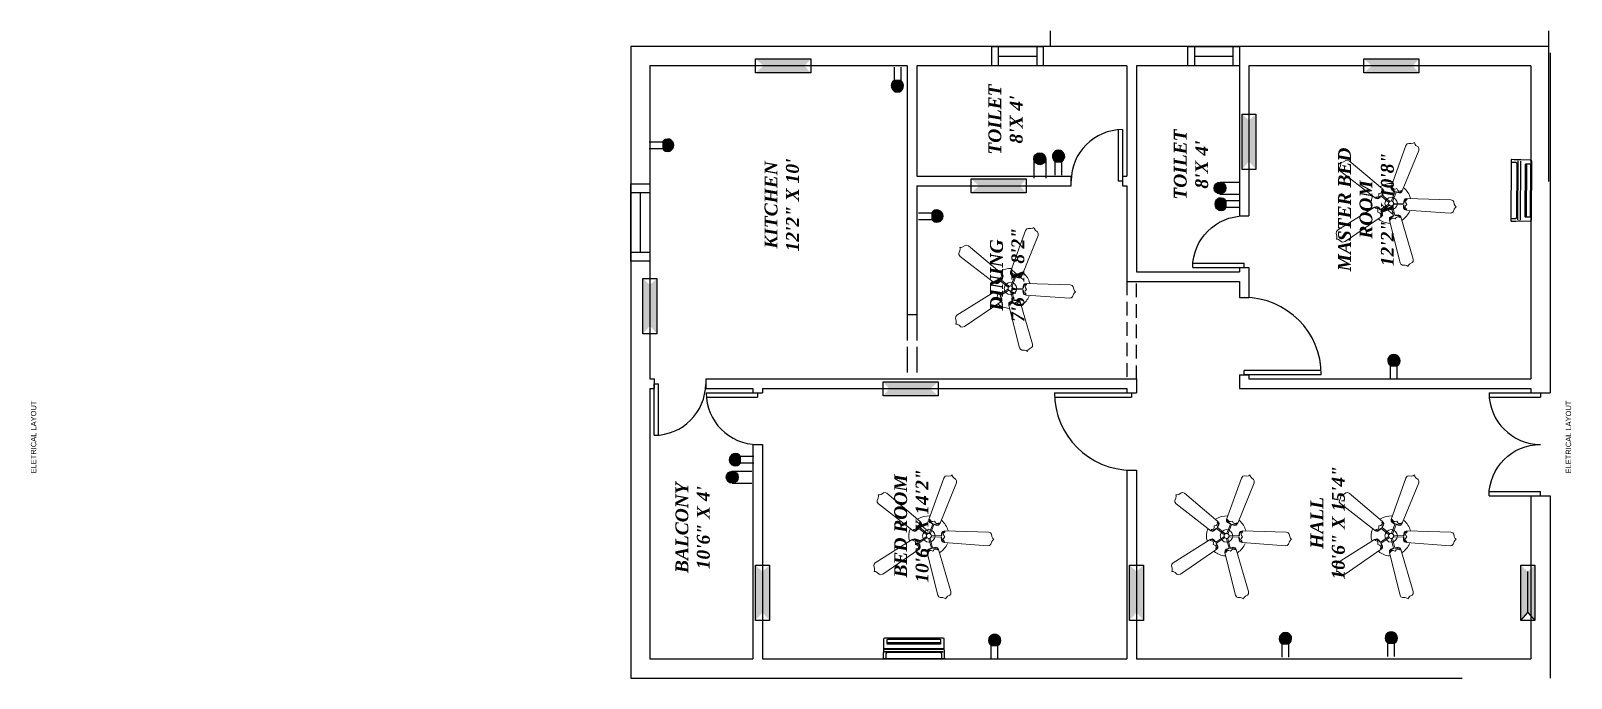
# Model space of a CAD drawing. Header units: millimetres. Extents: x 1844 to 6682, y 1234 to 4565.
# Drawn here: x 5265 to 5984, y 1263 to 1565 of the extents above; entities that cross this region are included whole.
import ezdxf

# ---------------------------------------------------------------- set-up
doc = ezdxf.new("R2010")
doc.units = ezdxf.units.MM
doc.linetypes.add('CURTAIN WALL', pattern=[15, 12, -3])
doc.linetypes.add('ELE_WIRE', pattern=[9.525, 6.35, -3.175])
doc.layers.add('2 DIMENSION', color=7, linetype='Continuous', true_color=0xb50810)
for name, color, linetype in [('5 TEXT', 252, 'Continuous'), ('6 WALL', 252, 'Continuous'), ('CIV_DOOR', 2, 'Continuous'), ('CIV_WINDOW', 3, 'Continuous')]:
    doc.layers.add(name, color=color, linetype=linetype)
doc.layers.add('www.cadblocksfree.com', color=7, linetype='Continuous', lineweight=9)
doc.styles.add('MUDASSIR', font='ANTQUABI.TTF', dxfattribs={"height": 18})
doc.styles.get("Standard").update_dxf_attribs({"font": 'arial.ttf'})

# ---------------------------------------------------------------- blocks, each defined once
blk = doc.blocks.new('D1')
at = {"layer": 'CIV_DOOR'}
for p, q in [((-2, 0), (-2, -24)), ((0, 0), (0, -24)), ((0, -24), (-2, -24))]:
    blk.add_line(p, q, dxfattribs=at)
blk.add_arc((0, -24), 24, 90, 180, dxfattribs=at)
blk = doc.blocks.new('D2')
at = {"layer": 'CIV_DOOR'}
for p, q in [((-2, 0), (-2, -36)), ((0, 0), (0, -36)), ((0, -36), (-2, -36))]:
    blk.add_line(p, q, dxfattribs=at)
blk.add_arc((0, -36), 36, 90, 180, dxfattribs=at)
blk = doc.blocks.new('W2')
at = {"layer": 'CIV_WINDOW'}
for p, q in [((-4.5, 18), (4.5, 18)), ((-4.5, -18), (-4.5, 18)), ((4.5, 18), (4.5, -18)), ((-4.5, 14), (4.5, 14)), ((0, 14), (0, -14)), ((4.5, -14), (-4.5, -14)), ((4.5, -18), (-4.5, -18))]:
    blk.add_line(p, q, dxfattribs=at)
blk = doc.blocks.new('V1')
at = {"layer": 'CIV_WINDOW'}
for p, q in [((-4.5, 12), (4.5, 12)), ((-4.5, -12), (-4.5, 12)), ((4.5, 9), (-4.5, 9)), ((0, 9), (0, -9)), ((4.5, 12), (4.5, -12)), ((4.5, -9), (-4.5, -9)), ((4.5, -12), (-4.5, -12))]:
    blk.add_line(p, q, dxfattribs=at)
blk = doc.blocks.new('A$C62305F1E')
at = {"layer": 'www.cadblocksfree.com', "linetype": 'ByBlock'}
for p, q in [((318, 1471), (310, 1452)), ((310, 1452), (319, 1424)), ((339, 1494), (318, 1471)), ((319, 1424), (636, 960)), ((350, 1518), (339, 1494)), ((351, 1535), (350, 1518)), ((370, 1529), (351, 1535)), ((392, 1529), (370, 1529)), ((424, 1539), (392, 1529)), ((447, 1535), (424, 1539)), ((464, 1520), (447, 1535)), ((760, 1046), (464, 1520)), ((1217, 1480), (874, 1036)), ((1240, 1498), (1217, 1480)), ((1261, 1496), (1240, 1498)), ((1290, 1483), (1261, 1496)), ((1315, 1480), (1290, 1483)), ((1332, 1484), (1315, 1480)), ((1332, 1465), (1332, 1484)), ((1339, 1444), (1332, 1465)), ((1359, 1416), (1339, 1444)), ((1353, 1372), (1362, 1393)), ((1362, 1393), (1359, 1416)), ((993, 944), (1353, 1372)), ((697, 1006), (689, 984)), ((722, 1003), (697, 1006)), ((738, 1008), (722, 1003)), ((726, 976), (753, 1004)), ((728, 972), (758, 997)), ((746, 1025), (738, 1008)), ((749, 1040), (746, 1025)), ((754, 1038), (749, 1040)), ((753, 1004), (760, 1022)), ((760, 1022), (754, 1038)), ((758, 997), (768, 1016)), ((768, 1016), (760, 1046)), ((874, 1036), (865, 1013)), ((865, 1013), (871, 995)), ((871, 995), (900, 961)), ((882, 1031), (874, 1017)), ((874, 1017), (879, 999)), ((879, 999), (904, 966)), ((887, 1030), (882, 1031)), ((888, 1016), (887, 1030)), ((897, 999), (888, 1016)), ((913, 993), (897, 999)), ((936, 992), (913, 993)), ((941, 967), (936, 992)), ((591, 855), (49, 720)), ((622, 854), (591, 855)), ((597, 847), (594, 843)), ((594, 843), (606, 836)), ((614, 848), (597, 847)), ((606, 836), (620, 823)), ((620, 806), (610, 783)), ((629, 835), (614, 848)), ((620, 823), (620, 806)), ((637, 838), (622, 854)), ((647, 801), (629, 835)), ((636, 960), (655, 945)), ((652, 802), (637, 838)), ((645, 971), (643, 967)), ((643, 967), (654, 954)), ((659, 968), (645, 971)), ((650, 802), (647, 801)), ((769, 835), (652, 802)), ((654, 954), (672, 954)), ((655, 945), (674, 945)), ((656, 787), (775, 818)), ((678, 971), (659, 968)), ((672, 954), (712, 968)), ((674, 945), (715, 963)), ((689, 984), (678, 971)), ((712, 968), (713, 964)), ((715, 963), (781, 859)), ((727, 974), (726, 976)), ((796, 870), (728, 972)), ((775, 818), (769, 835)), ((781, 859), (796, 870)), ((795, 799), (789, 677)), ((813, 799), (795, 799)), ((806, 676), (813, 799)), ((900, 961), (823, 866)), ((823, 866), (837, 856)), ((837, 856), (913, 951)), ((842, 829), (837, 812)), ((837, 812), (951, 769)), ((957, 785), (842, 829)), ((904, 966), (902, 963)), ((913, 951), (946, 931)), ((915, 953), (917, 955)), ((917, 955), (951, 938)), ((951, 953), (941, 967)), ((946, 931), (968, 927)), ((970, 951), (951, 953)), ((951, 938), (971, 937)), ((979, 823), (957, 785)), ((986, 816), (962, 782)), ((968, 927), (993, 944)), ((984, 953), (970, 951)), ((971, 937), (984, 947)), ((995, 834), (979, 823)), ((984, 947), (984, 953)), ((1001, 827), (986, 816)), ((991, 799), (1005, 813)), ((991, 783), (991, 799)), ((1019, 833), (995, 834)), ((1018, 824), (1001, 827)), ((1005, 813), (1018, 819)), ((1018, 819), (1018, 824)), ((1548, 644), (1019, 833)), ((11, 633), (0, 618)), ((0, 618), (16, 611)), ((18, 654), (11, 633)), ((16, 611), (35, 593)), ((29, 708), (18, 688)), ((18, 688), (18, 654)), ((49, 720), (29, 708)), ((35, 593), (50, 566)), ((95, 553), (634, 710)), ((610, 783), (628, 768)), ((634, 735), (627, 723)), ((627, 723), (630, 719)), ((628, 768), (637, 754)), ((630, 719), (645, 726)), ((637, 754), (634, 735)), ((634, 710), (654, 724)), ((645, 726), (652, 744)), ((651, 785), (654, 786)), ((652, 744), (651, 785)), ((654, 724), (661, 742)), ((661, 742), (656, 787)), ((721, 636), (681, 79)), ((731, 664), (721, 636)), ((734, 655), (729, 639)), ((729, 639), (733, 634)), ((751, 674), (731, 664)), ((733, 634), (743, 644)), ((751, 665), (734, 655)), ((743, 644), (760, 653)), ((789, 677), (751, 674)), ((789, 672), (751, 665)), ((760, 653), (776, 648)), ((776, 648), (795, 631)), ((789, 675), (789, 672)), ((795, 631), (814, 644)), ((805, 671), (806, 674)), ((845, 659), (805, 671)), ((850, 667), (806, 676)), ((814, 644), (830, 648)), ((830, 648), (848, 640)), ((860, 647), (845, 659)), ((848, 640), (858, 629)), ((865, 655), (850, 667)), ((855, 70), (871, 632)), ((858, 629), (862, 631)), ((862, 631), (860, 647)), ((871, 632), (865, 655)), ((951, 769), (942, 732)), ((942, 732), (945, 710)), ((945, 710), (969, 691)), ((956, 767), (950, 729)), ((950, 729), (955, 710)), ((953, 768), (956, 767)), ((955, 710), (969, 700)), ((962, 782), (959, 784)), ((965, 734), (974, 748)), ((968, 715), (965, 734)), ((974, 702), (968, 715)), ((969, 700), (974, 702)), ((969, 691), (1487, 481)), ((974, 748), (997, 760)), ((997, 760), (991, 783)), ((1572, 627), (1548, 644)), ((1576, 607), (1572, 627)), ((1573, 576), (1576, 607)), ((50, 566), (66, 553)), ((66, 553), (95, 553)), ((1487, 481), (1510, 479)), ((1510, 479), (1531, 489)), ((1531, 489), (1551, 516)), ((1551, 516), (1569, 529)), ((1569, 529), (1587, 535)), ((1578, 550), (1573, 576)), ((1587, 535), (1578, 550)), ((681, 79), (686, 56)), ((686, 56), (702, 39)), ((702, 39), (734, 28)), ((734, 28), (752, 15)), ((752, 15), (764, 0)), ((764, 0), (775, 13)), ((775, 13), (798, 25)), ((798, 25), (828, 32)), ((828, 32), (846, 43)), ((846, 43), (855, 70))]:
    blk.add_line(p, q, dxfattribs=at)
for radius in [80, 32]:
    blk.add_circle((807, 834), radius, dxfattribs=at)
for start, end in [(141.8249, 175.765), (69.8249, 103.765), (357.8249, 31.765), (213.8249, 247.765), (285.8249, 319.765)]:
    blk.add_arc((807, 834), 256, start, end, dxfattribs=at)

msp = doc.modelspace()

# ---------------------------------------------------------------- hatches: boundary and pattern name
at = {"true_color": 0xf8d731}
h = msp.add_hatch(color=40, dxfattribs=at)
h.dxf.hatch_style = 1
h.paths.add_polyline_path([(5629.37, 1551.63), (5603.65, 1551.63), (5607.39, 1548.37), (5626.47, 1548.37)])
h.paths.add_polyline_path([(5626.47, 1548.37), (5607.39, 1548.37), (5603.65, 1545.12), (5629.37, 1545.12)])
h = msp.add_hatch(color=40, dxfattribs=at)
h.dxf.hatch_style = 1
h.paths.add_polyline_path([(5913.16, 1551.63), (5887.44, 1551.63), (5891.19, 1548.37), (5910.26, 1548.37)])
h.paths.add_polyline_path([(5910.26, 1548.37), (5891.19, 1548.37), (5887.44, 1545.12), (5913.16, 1545.12)])
at = {"true_color": 0x991b1e}
h = msp.add_hatch(color=244, dxfattribs=at)
h.dxf.hatch_style = 1
h.paths.add_polyline_path([(5671.38, 1541.48), (5668.26, 1541.48, 3.400003)])
at = {"true_color": 0xf8d731}
h = msp.add_hatch(color=40, dxfattribs=at)
h.dxf.hatch_style = 1
h.paths.add_polyline_path([(5830.61, 1525.81), (5830.61, 1500.09), (5833.87, 1503.83), (5833.87, 1522.91)])
h.paths.add_polyline_path([(5833.87, 1522.91), (5833.87, 1503.83), (5837.13, 1500.09), (5837.13, 1525.81)])
at = {"true_color": 0x991b1e}
h = msp.add_hatch(color=244, dxfattribs=at)
h.dxf.hatch_style = 1
h.paths.add_polyline_path([(5560.2, 1512.91), (5560.2, 1509.79, 3.400003)])
at = {"true_color": 0xf8d731}
h = msp.add_hatch(color=40, dxfattribs=at)
h.dxf.hatch_style = 1
h.paths.add_polyline_path([(5733.48, 1505.06, 1), (5739.05, 1505.06, 1)])
at = {"true_color": 0x991b1e}
h = msp.add_hatch(color=244, dxfattribs=at)
h.dxf.hatch_style = 1
h.paths.add_polyline_path([(5743.43, 1503.68), (5746.55, 1503.68, 3.400003)])
at = {"true_color": 0xf8d731}
h = msp.add_hatch(color=40, dxfattribs=at)
h.dxf.hatch_style = 1
h.paths.add_polyline_path([(5729.91, 1495.63), (5704.19, 1495.63), (5707.94, 1492.37), (5727.01, 1492.37)])
h.paths.add_polyline_path([(5727.01, 1492.37), (5707.94, 1492.37), (5704.19, 1489.12), (5729.91, 1489.12)])
h = msp.add_hatch(color=40, dxfattribs=at)
h.dxf.hatch_style = 1
h.paths.add_polyline_path([(5823.15, 1491.37, 1), (5817.58, 1491.37, 1)])
at = {"true_color": 0x991b1e}
h = msp.add_hatch(color=244, dxfattribs=at)
h.dxf.hatch_style = 1
h.paths.add_polyline_path([(5685.83, 1479.89), (5685.83, 1476.77, 3.400003)])
h = msp.add_hatch(color=244, dxfattribs=at)
h.dxf.hatch_style = 1
h.paths.add_polyline_path([(5823.18, 1482.28), (5823.18, 1485.4, 3.400003)])
at = {"true_color": 0xf8d731}
h = msp.add_hatch(color=40, dxfattribs=at)
h.dxf.hatch_style = 1
h.paths.add_polyline_path([(5551.11, 1449.17), (5551.11, 1423.45), (5554.37, 1427.19), (5554.37, 1446.27)])
h.paths.add_polyline_path([(5554.37, 1446.27), (5554.37, 1427.19), (5557.63, 1423.45), (5557.63, 1449.17)])
at = {"true_color": 0x991b1e}
h = msp.add_hatch(color=244, dxfattribs=at)
h.dxf.hatch_style = 1
h.paths.add_polyline_path([(5899.93, 1408.54), (5903.05, 1408.54, 3.400003)])
at = {"true_color": 0xf8d731}
h = msp.add_hatch(color=40, dxfattribs=at)
h.dxf.hatch_style = 1
h.paths.add_polyline_path([(5663.14, 1394.55), (5688.86, 1394.55), (5685.11, 1397.81), (5666.04, 1397.81)])
h.paths.add_polyline_path([(5666.04, 1397.81), (5685.11, 1397.81), (5688.86, 1401.06), (5663.14, 1401.06)])
at = {"true_color": 0x991b1e}
h = msp.add_hatch(color=244, dxfattribs=at)
h.dxf.hatch_style = 1
h.paths.add_polyline_path([(5596.66, 1363.17), (5596.66, 1366.29, 3.400003)])
at = {"true_color": 0xf8d731}
h = msp.add_hatch(color=40, dxfattribs=at)
h.dxf.hatch_style = 1
h.paths.add_polyline_path([(5595.52, 1356.58, 1), (5589.95, 1356.58, 1)])
h = msp.add_hatch(color=40, dxfattribs=at)
h.dxf.hatch_style = 1
h.paths.add_polyline_path([(5603.61, 1315.52), (5603.61, 1289.8), (5606.87, 1293.54), (5606.87, 1312.62)])
h.paths.add_polyline_path([(5606.87, 1312.62), (5606.87, 1293.54), (5610.13, 1289.8), (5610.13, 1315.52)])
h = msp.add_hatch(color=40, dxfattribs=at)
h.dxf.hatch_style = 1
h.paths.add_polyline_path([(5778.11, 1315.52), (5778.11, 1289.8), (5781.37, 1293.54), (5781.37, 1312.62)])
h.paths.add_polyline_path([(5781.37, 1312.62), (5781.37, 1293.54), (5784.63, 1289.8), (5784.63, 1315.52)])
h = msp.add_hatch(color=40, dxfattribs=at)
h.dxf.hatch_style = 1
h.paths.add_polyline_path([(5960.69, 1315.52), (5960.69, 1289.8), (5963.95, 1293.54), (5963.95, 1312.62)])
h.paths.add_polyline_path([(5963.95, 1312.62), (5963.95, 1293.54), (5967.21, 1289.8), (5967.21, 1315.52)])
at = {"true_color": 0x991b1e}
h = msp.add_hatch(color=244, dxfattribs=at)
h.dxf.hatch_style = 1
h.paths.add_polyline_path([(5713.64, 1278.12), (5716.76, 1278.12, 3.400003)])
h = msp.add_hatch(color=244, dxfattribs=at)
h.dxf.hatch_style = 1
h.paths.add_polyline_path([(5849.32, 1278.83), (5852.44, 1278.83, 3.400003)])
h = msp.add_hatch(color=244, dxfattribs=at)
h.dxf.hatch_style = 1
h.paths.add_polyline_path([(5898.69, 1279.24), (5901.82, 1279.24, 3.400003)])

# ---------------------------------------------------------------- linework, layer by layer
for p, q in [((5741.28, 1557.37), (5741.28, 1564.7)), ((5973.55, 1564.7), (5973.55, 1494.43)), ((5668.26, 1547.73), (5668.26, 1541.48)), ((5671.38, 1547.73), (5671.38, 1541.48)), ((5668.26, 1541.48), (5668.26, 1541.48)), ((5671.38, 1541.48), (5668.26, 1541.48)), ((5671.38, 1541.48), (5671.38, 1541.48)), ((5553.96, 1512.91), (5560.2, 1512.91)), ((5553.96, 1509.79), (5560.2, 1509.79)), ((5557.04, 1512.91), (5557.04, 1512.91)), ((5557.04, 1509.79), (5557.04, 1509.79)), ((5733.48, 1505.06), (5733.48, 1495.95)), ((5739.05, 1505.06), (5739.05, 1495.95)), ((5743.43, 1497.44), (5743.43, 1503.68)), ((5743.43, 1503.68), (5743.43, 1503.68)), ((5743.43, 1503.68), (5746.55, 1503.68)), ((5746.55, 1497.44), (5746.55, 1503.68)), ((5746.55, 1503.68), (5746.55, 1503.68)), ((5820.36, 1494.15), (5829.47, 1494.15)), ((5820.36, 1488.59), (5829.47, 1488.59)), ((5829.43, 1485.4), (5823.18, 1485.4)), ((5823.18, 1485.4), (5823.18, 1485.4)), ((5823.18, 1482.28), (5823.18, 1485.4)), ((5829.43, 1482.28), (5823.18, 1482.28)), ((5823.18, 1482.28), (5823.18, 1482.28)), ((5679.59, 1479.89), (5685.83, 1479.89)), ((5679.59, 1476.77), (5685.83, 1476.77)), ((5685.83, 1479.89), (5685.83, 1479.89)), ((5685.83, 1479.89), (5685.83, 1476.77)), ((5685.83, 1476.77), (5685.83, 1476.77)), ((5899.93, 1402.29), (5899.93, 1408.54)), ((5899.93, 1408.54), (5899.93, 1408.54)), ((5899.93, 1408.54), (5903.05, 1408.54)), ((5903.05, 1402.29), (5903.05, 1408.54)), ((5903.05, 1408.54), (5903.05, 1408.54)), ((5602.91, 1366.29), (5596.66, 1366.29)), ((5596.66, 1366.29), (5596.66, 1366.29)), ((5596.66, 1363.17), (5596.66, 1366.29)), ((5592.74, 1359.36), (5601.84, 1359.36)), ((5602.91, 1363.17), (5596.66, 1363.17)), ((5596.66, 1363.17), (5596.66, 1363.17)), ((5592.74, 1353.79), (5601.84, 1353.79)), ((5963.95, 1293.54), (5963.95, 1312.62)), ((5960.69, 1289.8), (5963.95, 1293.54)), ((5963.95, 1293.54), (5967.21, 1289.8)), ((5713.64, 1271.87), (5713.64, 1278.12)), ((5713.64, 1278.12), (5713.64, 1278.12)), ((5713.64, 1278.12), (5716.76, 1278.12)), ((5716.76, 1271.87), (5716.76, 1278.12)), ((5716.76, 1278.12), (5716.76, 1278.12)), ((5849.32, 1272.59), (5849.32, 1278.83)), ((5849.32, 1278.83), (5849.32, 1278.83)), ((5849.32, 1278.83), (5852.44, 1278.83)), ((5852.44, 1272.59), (5852.44, 1278.83)), ((5852.44, 1278.83), (5852.44, 1278.83)), ((5898.69, 1273), (5898.69, 1279.24)), ((5898.69, 1279.24), (5898.69, 1279.24)), ((5898.69, 1279.24), (5901.82, 1279.24)), ((5901.82, 1273), (5901.82, 1279.24)), ((5901.82, 1279.24), (5901.82, 1279.24))]:
    msp.add_line(p, q)
for points in [[(5603.65, 1551.63), (5629.37, 1551.63), (5629.37, 1545.12), (5603.65, 1545.12)], [(5887.44, 1551.63), (5913.16, 1551.63), (5913.16, 1545.12), (5887.44, 1545.12)], [(5830.61, 1500.09), (5830.61, 1525.81), (5837.13, 1525.81), (5837.13, 1500.09)], [(5704.19, 1495.63), (5729.91, 1495.63), (5729.91, 1489.12), (5704.19, 1489.12)], [(5551.11, 1423.45), (5551.11, 1449.17), (5557.63, 1449.17), (5557.63, 1423.45)], [(5688.86, 1394.55), (5663.14, 1394.55), (5663.14, 1401.06), (5688.86, 1401.06)], [(5603.61, 1289.8), (5603.61, 1315.52), (5610.13, 1315.52), (5610.13, 1289.8)], [(5778.11, 1289.8), (5778.11, 1315.52), (5784.63, 1315.52), (5784.63, 1289.8)], [(5960.69, 1289.8), (5960.69, 1315.52), (5967.21, 1315.52), (5967.21, 1289.8)]]:
    msp.add_lwpolyline(points, close=True)
for centre in [(5736.27, 1505.06), (5820.36, 1491.37), (5592.74, 1356.58)]:
    msp.add_circle(centre, 2.78)
for centre, start, end in [((5669.82, 1539.06), 122.77905, 57.22095), ((5562.63, 1511.35), 212.77905, 147.22095), ((5744.99, 1506.11), 302.77905, 237.22095), ((5688.26, 1478.33), 212.77905, 147.22095), ((5820.76, 1483.84), 32.77905, 327.22095), ((5901.49, 1410.96), 302.77905, 237.22095), ((5594.24, 1364.73), 32.77905, 327.22095), ((5715.2, 1280.54), 302.77905, 237.22095), ((5850.88, 1281.26), 302.77905, 237.22095), ((5900.25, 1281.67), 302.77905, 237.22095)]:
    msp.add_arc(centre, 2.88, start, end)
at = {"layer": '2 DIMENSION'}
for points in [[(5956.34, 1504.68, 0.137024), (5956.23, 1504.33), (5956.22, 1504.19), (5956.02, 1476.4, 0.117354), (5956.13, 1475.9), (5956.19, 1475.9), (5956.26, 1475.94, -0.016774), (5960.51, 1476.04), (5965.07, 1476.01, 0.375381), (5965.62, 1476.5), (5965.82, 1503.94, 0.38671), (5965.28, 1504.44), (5960.72, 1504.48, -0.01697), (5956.48, 1504.64), (5956.4, 1504.68), (5956.34, 1504.68)], [(5956.03, 1477.23), (5958.27, 1477.21, 0.375718), (5958.8, 1477.96), (5958.98, 1502.58, 0.381755), (5958.46, 1503.35), (5956.22, 1503.35)], [(5663.11, 1272.12, 0.137024), (5663.46, 1272.01), (5663.6, 1272.01), (5691.39, 1272.01, 0.117354), (5691.89, 1272.12), (5691.89, 1272.18), (5691.85, 1272.25, -0.016774), (5691.72, 1276.5), (5691.71, 1281.06, 0.375381), (5691.22, 1281.6), (5663.78, 1281.6, 0.38671), (5663.28, 1281.07), (5663.28, 1276.5, -0.01697), (5663.15, 1272.26), (5663.11, 1272.18), (5663.11, 1272.12)], [(5690.56, 1272.01), (5690.56, 1274.25, 0.375718), (5689.81, 1274.77), (5665.18, 1274.77, 0.381755), (5664.43, 1274.25), (5664.44, 1272.01)]]:
    msp.add_lwpolyline(points, format="xyb", dxfattribs=at)
for points in [[(5959.3, 1504.02), (5959.1, 1476.52)], [(5959.23, 1476.53), (5959.43, 1504.02)], [(5960.62, 1503.99), (5960.42, 1476.54)], [(5960.55, 1476.54), (5960.75, 1503.98)], [(5963.07, 1477.8), (5963.25, 1502.68)], [(5963.34, 1477.8), (5963.52, 1502.68)], [(5689.94, 1279.32), (5665.06, 1279.32)], [(5663.74, 1275.09), (5691.24, 1275.09)], [(5691.24, 1275.22), (5663.75, 1275.22)], [(5691.22, 1276.53), (5663.77, 1276.53)], [(5663.77, 1276.4), (5691.22, 1276.4)], [(5689.94, 1279.05), (5665.06, 1279.05)]]:
    msp.add_lwpolyline(points, dxfattribs=at)
for points in [[(5962.77, 1477.98), (5962.95, 1502.51, -0.414214), (5963.12, 1502.68), (5965.02, 1502.67, -0.414214), (5965.2, 1502.49), (5965.02, 1477.96, -0.414214), (5964.84, 1477.79), (5962.94, 1477.8, -0.414214)], [(5689.76, 1278.74), (5665.23, 1278.74, -0.414214), (5665.06, 1278.92), (5665.06, 1280.82, -0.414214), (5665.23, 1280.99), (5689.76, 1280.99, -0.414214), (5689.94, 1280.82), (5689.94, 1278.92, -0.414214)]]:
    msp.add_lwpolyline(points, format="xyb", close=True, dxfattribs=at)
at = {"layer": '6 WALL'}
for p, q in [((5973.55, 1557.37), (5545.37, 1557.37)), ((5545.37, 1557.37), (5545.37, 1262.87)), ((5974.37, 1554.37), (5974.37, 1395.87)), ((5674.37, 1548.37), (5554.37, 1548.37)), ((5554.37, 1548.37), (5554.37, 1402.37)), ((5674.37, 1548.37), (5674.37, 1432.37)), ((5776.87, 1548.37), (5678.87, 1548.37)), ((5678.87, 1548.37), (5678.87, 1496.87)), ((5776.87, 1548.37), (5776.87, 1496.87)), ((5829.37, 1548.37), (5781.37, 1548.37)), ((5781.37, 1548.37), (5781.37, 1452.37)), ((5829.37, 1548.37), (5829.37, 1478.37)), ((5965.37, 1548.37), (5833.87, 1548.37)), ((5833.87, 1548.37), (5833.87, 1478.37)), ((5965.37, 1548.37), (5965.37, 1402.37)), ((5678.87, 1496.87), (5750.87, 1496.87)), ((5750.87, 1492.37), (5750.87, 1496.87)), ((5774.87, 1496.87), (5776.87, 1496.87)), ((5774.87, 1496.87), (5774.87, 1492.37)), ((5678.87, 1492.37), (5750.87, 1492.37)), ((5678.87, 1492.37), (5678.87, 1432.37)), ((5774.87, 1492.37), (5776.87, 1492.37)), ((5776.87, 1492.37), (5776.87, 1447.87)), ((5829.37, 1478.37), (5833.87, 1478.37)), ((5781.37, 1452.37), (5829.37, 1452.37)), ((5829.37, 1454.37), (5833.87, 1454.37)), ((5829.37, 1454.37), (5829.37, 1452.37)), ((5833.87, 1454.37), (5833.87, 1440.37)), ((5776.87, 1447.87), (5829.37, 1447.87)), ((5829.37, 1447.87), (5829.37, 1440.37)), ((5829.37, 1440.37), (5833.87, 1440.37)), ((5674.37, 1432.37), (5678.87, 1432.37)), ((5554.37, 1402.37), (5556.37, 1402.37)), ((5556.37, 1402.37), (5556.37, 1397.87)), ((5580.37, 1402.37), (5781.37, 1402.37)), ((5580.37, 1402.37), (5580.37, 1397.87)), ((5781.37, 1402.37), (5781.37, 1395.87)), ((5829.37, 1404.37), (5833.87, 1404.37)), ((5829.37, 1404.37), (5829.37, 1397.87)), ((5833.87, 1404.37), (5833.87, 1402.37)), ((5833.87, 1402.37), (5965.37, 1402.37)), ((5554.37, 1397.87), (5554.37, 1271.87)), ((5554.37, 1397.87), (5556.37, 1397.87)), ((5580.37, 1397.87), (5602.37, 1397.87)), ((5602.37, 1397.87), (5602.37, 1395.87)), ((5602.37, 1395.87), (5606.87, 1395.87)), ((5606.87, 1397.87), (5776.87, 1397.87)), ((5606.87, 1397.87), (5606.87, 1395.87)), ((5678.87, 1397.87), (5776.87, 1397.87)), ((5776.87, 1397.87), (5776.87, 1395.87)), ((5776.87, 1395.87), (5781.37, 1395.87)), ((5829.37, 1397.87), (5965.37, 1397.87)), ((5965.37, 1397.87), (5965.37, 1395.87)), ((5965.37, 1395.87), (5974.37, 1395.87)), ((5602.37, 1371.87), (5606.87, 1371.87)), ((5602.37, 1371.87), (5602.37, 1271.87)), ((5606.87, 1371.87), (5606.87, 1271.87)), ((5776.87, 1359.87), (5781.37, 1359.87)), ((5776.87, 1359.87), (5776.87, 1271.87)), ((5781.37, 1359.87), (5781.37, 1271.87)), ((5965.37, 1347.87), (5974.37, 1347.87)), ((5965.37, 1347.87), (5965.37, 1271.87)), ((5974.37, 1347.87), (5974.37, 1262.87)), ((5554.37, 1271.87), (5602.37, 1271.87)), ((5606.87, 1271.87), (5776.87, 1271.87)), ((5781.37, 1271.87), (5965.37, 1271.87)), ((5545.37, 1262.87), (5933.38, 1262.87)), ((5701.12, 1262.87), (5742.11, 1262.87))]:
    msp.add_line(p, q, dxfattribs=at)
at = {"layer": 'CIV_DOOR', "linetype": 'ELE_WIRE'}
for p, q in [((5776.87, 1447.87), (5776.87, 1402.37)), ((5781.37, 1402.37), (5781.37, 1447.87))]:
    msp.add_line(p, q, dxfattribs=at)
at = {"layer": 'CIV_DOOR', "linetype": 'CURTAIN WALL'}
for p, q in [((5674.37, 1432.37), (5674.37, 1402.37)), ((5678.87, 1432.37), (5678.87, 1402.37))]:
    msp.add_line(p, q, dxfattribs=at)

# ---------------------------------------------------------------- block references
at = {"layer": 'CIV_DOOR'}
msp.add_blockref('D1', (5774.87, 1518.62), dxfattribs=at)
at = {"layer": 'CIV_DOOR', "xscale": -1, "rotation": 90}
for p in [(5807.62, 1454.37), (5945.87, 1347.87)]:
    msp.add_blockref('D1', p, dxfattribs=at)
at = {"layer": 'CIV_DOOR'}
for name, p, rotation in [('D2', (5867.62, 1404.37), 270), ('D1', (5556.37, 1376.12), 180), ('D1', (5580.62, 1395.87), 90), ('D2', (5743.12, 1395.87), 90), ('D1', (5945.87, 1395.87), 90)]:
    msp.add_blockref(name, p, dxfattribs=dict(at, rotation=rotation))
at = {"layer": 'CIV_WINDOW', "rotation": 90}
for p in [(5725.82, 1552.87), (5817.37, 1552.87)]:
    msp.add_blockref('V1', p, dxfattribs=at)
at = {"layer": 'CIV_WINDOW'}
msp.add_blockref('W2', (5549.87, 1475.37), dxfattribs=at)
at = {"layer": 'www.cadblocksfree.com', "xscale": 0.03642219850645779, "yscale": 0.03642219850645779, "zscale": 0.03642219850645779, "rotation": 90}
for p in [(5930.57, 1454.81), (5752.99, 1415.18), (5714.87, 1299.81), (5853.78, 1299.81), (5930.57, 1299.81)]:
    msp.add_blockref('A$C62305F1E', p, dxfattribs=at)

# ---------------------------------------------------------------- texts
at = {"char_height": 2.5, "attachment_point": 1, "rotation": 90}
for insert in [(5265.52, 1358.34), (5981.67, 1358.34)]:
    msp.add_mtext_dynamic_manual_height_columns('ELETRICAL LAYOUT', width=187.077, gutter_width=12.5, heights=[0], dxfattribs=dict(at, insert=insert))
at = {"layer": '5 TEXT', "char_height": 6, "attachment_point": 1, "rotation": 90, "style": 'MUDASSIR'}
for s, insert in [("\\pxqc;{\\fTimes New Roman|b1|i1|c0|p18;TOILET\\P8'X 4'}", (5712.26, 1490.42)), ("\\pxqc;{\\fTimes New Roman|b1|i1|c0|p18;TOILET\\P8'X 4'}", (5798.8, 1469.4)), ('\\pxqc;{\\fTimes New Roman|b1|i1|c0|p18;MASTER BED ROOM\\P12\'2" X 10\'8"}', (5875.43, 1448.46)), ('\\pxqc;{\\fTimes New Roman|b1|i1|c0|p18;KITCHEN\\P12\'2" X 10\'}', (5607.84, 1450.59)), ('\\pxqc;{\\fTimes New Roman|b1|i1|c0|p18;DINING\\P7\'6" X 8\'2"}', (5713.03, 1417.93)), ('\\pxqc;{\\fTimes New Roman|b1|i1|c0|p18;BED ROOM\\P10\'6" X 14\'2"}', (5668.32, 1300.9)), ('\\pxqc;{\\fTimes New Roman|b1|i1|c0|p18;HALL\\P10\'6" X 15\'4"}', (5862.54, 1302.36)), ('\\pxqc;{\\fTimes New Roman|b1|i1|c0|p18;BALCONY\\P10\'6" X 4\'}', (5566.26, 1300.11))]:
    msp.add_mtext_dynamic_manual_height_columns(s, width=65.8519, gutter_width=45, heights=[0], dxfattribs=dict(at, insert=insert))

doc.saveas('drawing.dxf')
